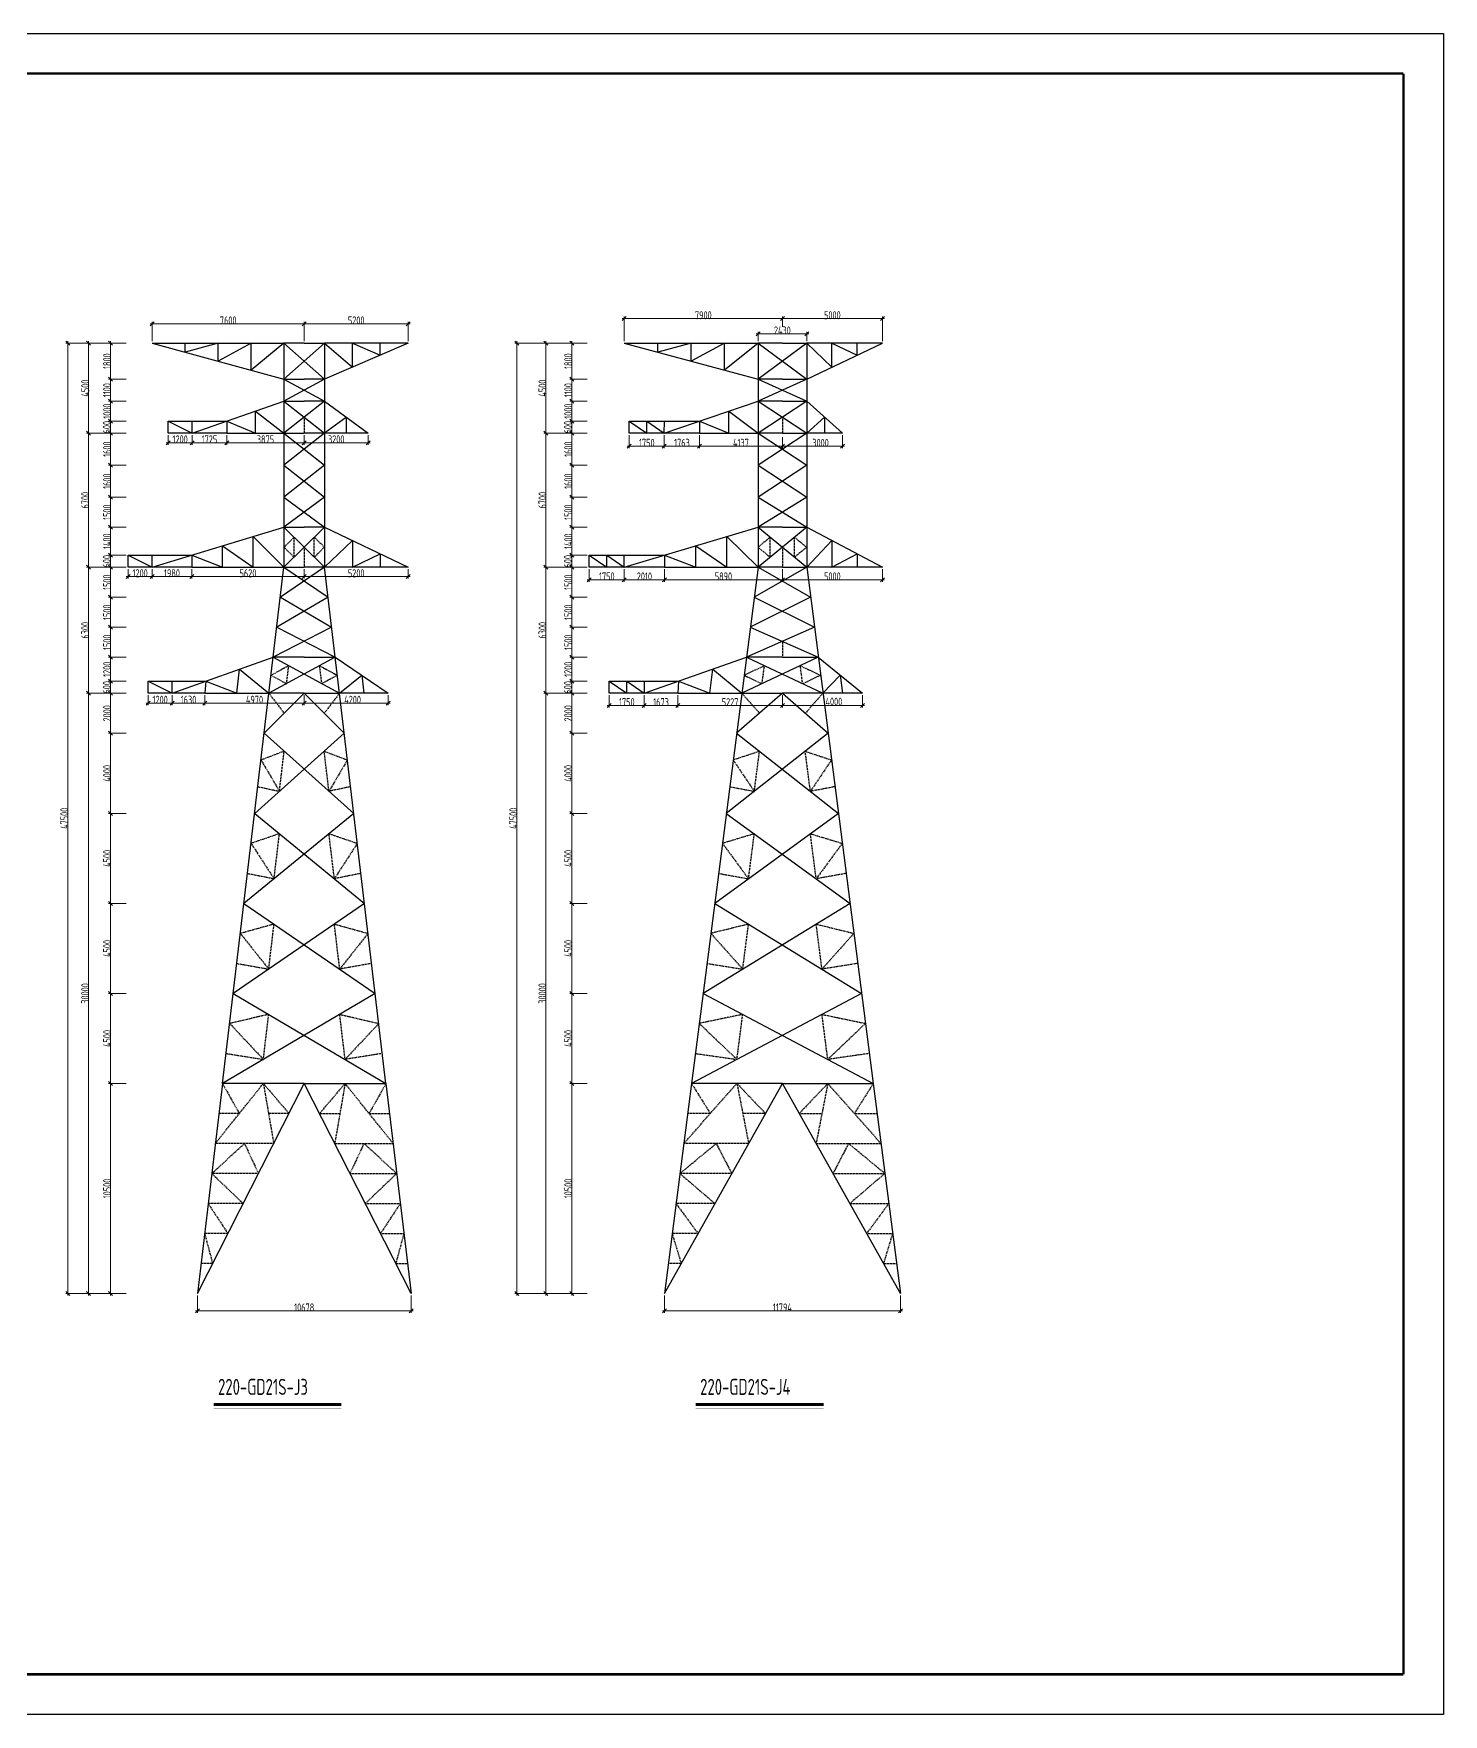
# Model space of a CAD drawing. Header units: millimetres. Extents: x 14804 to 16905, y 715 to 1142.
# Drawn here: x 15901.7 to 16254, y 718 to 1138 of the extents above; entities that cross this region are included whole.
import ezdxf

# ---------------------------------------------------------------- set-up
doc = ezdxf.new("R2010")
doc.units = ezdxf.units.MM
doc.linetypes.add('DASHED2', pattern=[0.375, 0.25, -0.125])
doc.layers.add('受力材层', color=7, linetype='Continuous')
doc.layers.add('辅助材层', color=1, linetype='DASHED2')
doc.layers.add('标注', color=7, linetype='Continuous', lineweight=0)
doc.styles.add('TSSD_Norm', font='Tssdeng.shx', dxfattribs={"width": 0.7, "bigfont": 'tssdchn.shx'})

# ---------------------------------------------------------------- blocks, each defined once
blk = doc.blocks.new('_OBLIQUE')
at = {"color": 0, "linetype": 'ByBlock'}
blk.add_line((-0.5, -0.5), (0.5, 0.5), dxfattribs=at)

msp = doc.modelspace()

# ---------------------------------------------------------------- linework, layer by layer
at = {"color": 3, "lineweight": 25}
for p, q in [((15585.76, 1137.98), (16254.01, 1137.98)), ((16254.01, 1137.98), (16254.01, 717.98)), ((16254.01, 717.98), (15585.76, 717.98))]:
    msp.add_line(p, q, dxfattribs=at)
at = {"color": 3, "lineweight": 25, "const_width": 0.6}
for points in [[(15610.76, 1127.98), (16244.01, 1127.98)], [(16244.01, 1127.98), (16244.01, 727.98)], [(16244.01, 727.98), (15610.76, 727.98)]]:
    msp.add_lwpolyline(points, dxfattribs=at)
at = {"color": 7, "linetype": 'Continuous', "const_width": 0.8}
for points in [[(15946.67, 795.41), (15978.6, 795.41)], [(16067.16, 795.41), (16099.09, 795.41)]]:
    msp.add_lwpolyline(points, dxfattribs=at)
at = {"color": 7, "const_width": 0.1}
for points in [[(15946.67, 794.41), (15978.6, 794.41)], [(16067.16, 794.41), (16099.09, 794.41)]]:
    msp.add_lwpolyline(points, dxfattribs=at)
at = {"layer": '受力材层', "color": 7}
for p, q in [((15931.3, 1060.63), (15964.25, 1060.63)), ((15931.3, 1060.63), (15964.25, 1051.63)), ((15947.78, 1060.63), (15939.54, 1058.38)), ((15939.54, 1058.38), (15939.54, 1060.63)), ((15956.02, 1060.63), (15947.78, 1056.13)), ((15947.78, 1056.13), (15947.78, 1060.63)), ((15964.25, 1060.63), (15956.02, 1053.88)), ((15956.02, 1053.88), (15956.02, 1060.63)), ((15969.3, 1060.63), (15964.25, 1060.63)), ((15964.25, 1060.63), (15964.25, 1004.63)), ((15974.35, 1060.63), (15964.25, 1051.63)), ((15964.25, 1060.63), (15974.35, 1051.63)), ((15969.3, 1060.63), (15974.35, 1060.63)), ((15974.35, 1060.63), (15974.35, 1004.63)), ((15995.3, 1060.63), (15974.35, 1060.63)), ((15995.3, 1060.63), (15974.35, 1051.63)), ((15974.35, 1060.63), (15981.34, 1054.63)), ((15981.34, 1054.63), (15981.34, 1060.63)), ((15981.34, 1060.63), (15988.32, 1057.63)), ((15988.32, 1057.63), (15988.32, 1060.63)), ((16049.3, 1060.63), (16082.73, 1060.63)), ((16049.3, 1060.63), (16082.73, 1051.63)), ((16066.02, 1060.63), (16057.66, 1058.38)), ((16057.66, 1058.38), (16057.66, 1060.63)), ((16074.37, 1060.63), (16066.02, 1056.13)), ((16066.02, 1056.13), (16066.02, 1060.63)), ((16082.73, 1060.63), (16074.37, 1053.88)), ((16074.37, 1053.88), (16074.37, 1060.63)), ((16088.8, 1060.63), (16082.73, 1060.63)), ((16082.73, 1060.63), (16082.73, 1004.63)), ((16094.88, 1060.63), (16082.73, 1051.63)), ((16082.73, 1060.63), (16094.88, 1051.63)), ((16088.8, 1060.63), (16094.88, 1060.63)), ((16094.88, 1060.63), (16094.88, 1004.63)), ((16113.8, 1060.63), (16094.88, 1060.63)), ((16094.88, 1051.63), (16113.8, 1060.63)), ((16094.88, 1060.63), (16101.19, 1054.63)), ((16101.19, 1054.63), (16101.19, 1060.63)), ((16101.19, 1060.63), (16107.5, 1057.63)), ((16107.5, 1057.63), (16107.5, 1060.63)), ((15964.25, 1051.63), (15969.3, 1051.63)), ((15964.25, 1051.63), (15974.35, 1046.13)), ((15974.35, 1051.63), (15964.25, 1046.13)), ((15974.35, 1051.63), (15969.3, 1051.63)), ((16088.8, 1051.63), (16082.73, 1051.63)), ((16082.73, 1051.63), (16094.88, 1046.13)), ((16094.88, 1051.63), (16082.73, 1046.13)), ((16088.8, 1051.63), (16094.88, 1051.63)), ((15941.3, 1038.13), (15964.25, 1046.13)), ((15964.25, 1046.13), (15969.3, 1046.13)), ((15974.35, 1046.13), (15964.25, 1038.13)), ((15964.25, 1046.13), (15974.35, 1038.13)), ((15974.35, 1046.13), (15969.3, 1046.13)), ((15974.35, 1046.13), (15985.3, 1038.13)), ((16059.3, 1038.13), (16082.73, 1046.13)), ((16088.8, 1046.13), (16082.73, 1046.13)), ((16094.88, 1046.13), (16082.73, 1038.13)), ((16082.73, 1046.13), (16094.88, 1038.13)), ((16088.8, 1046.13), (16094.88, 1046.13)), ((16094.88, 1046.13), (16103.8, 1038.13)), ((15957.09, 1038.13), (15957.09, 1043.63)), ((15957.09, 1043.63), (15964.25, 1038.13)), ((15979.83, 1042.13), (15974.35, 1038.13)), ((15979.83, 1038.13), (15979.83, 1042.13)), ((16075.42, 1038.13), (16075.42, 1043.63)), ((16075.42, 1043.63), (16082.73, 1038.13)), ((16094.88, 1038.13), (16099.34, 1042.13)), ((16099.34, 1042.13), (16099.34, 1038.13)), ((15935.3, 1038.13), (15935.3, 1041.13)), ((15935.3, 1041.13), (15949.93, 1041.13)), ((15935.3, 1041.13), (15941.3, 1038.13)), ((15941.3, 1038.13), (15935.3, 1038.13)), ((15941.3, 1038.13), (15941.3, 1041.13)), ((15949.93, 1038.13), (15941.3, 1038.13)), ((15949.93, 1041.13), (15949.93, 1038.13)), ((15949.93, 1041.13), (15957.09, 1038.13)), ((15949.93, 1038.13), (15964.25, 1038.13)), ((15964.25, 1038.13), (15969.3, 1038.13)), ((15964.25, 1038.13), (15974.35, 1030.13)), ((15974.35, 1038.13), (15964.25, 1030.13)), ((15974.35, 1038.13), (15969.3, 1038.13)), ((15985.3, 1038.13), (15974.35, 1038.13)), ((16050.55, 1041.13), (16068.12, 1041.14)), ((16050.55, 1038.13), (16050.55, 1041.13)), ((16050.55, 1041.13), (16054.93, 1038.13)), ((16059.3, 1038.13), (16050.55, 1038.13)), ((16054.93, 1038.13), (16054.93, 1041.13)), ((16054.93, 1041.13), (16059.3, 1038.13)), ((16059.3, 1038.13), (16059.34, 1041.13)), ((16068.12, 1038.13), (16059.3, 1038.13)), ((16068.12, 1041.14), (16068.12, 1038.13)), ((16068.12, 1041.14), (16075.42, 1038.13)), ((16068.12, 1038.13), (16082.73, 1038.13)), ((16088.8, 1038.13), (16082.73, 1038.13)), ((16082.73, 1038.13), (16094.88, 1030.13)), ((16094.88, 1038.13), (16082.73, 1030.13)), ((16088.8, 1038.13), (16094.88, 1038.13)), ((16103.8, 1038.13), (16094.88, 1038.13)), ((15974.35, 1030.13), (15964.25, 1022.13)), ((15964.25, 1030.13), (15974.35, 1022.13)), ((16094.88, 1030.13), (16082.73, 1022.13)), ((16082.73, 1030.13), (16094.88, 1022.13)), ((15964.25, 1022.13), (15974.35, 1014.63)), ((15974.35, 1022.13), (15964.25, 1014.63)), ((16082.73, 1022.13), (16094.88, 1014.63)), ((16094.88, 1022.13), (16082.73, 1014.63)), ((15931.3, 1004.63), (15964.25, 1014.63)), ((15956.57, 1004.63), (15956.57, 1012.29)), ((15956.57, 1012.29), (15964.25, 1004.63)), ((15964.25, 1014.63), (15969.3, 1014.63)), ((15974.35, 1014.63), (15964.25, 1004.63)), ((15964.25, 1014.63), (15974.35, 1004.63)), ((15974.35, 1014.63), (15969.3, 1014.63)), ((15974.35, 1014.63), (15995.3, 1004.63)), ((16049.3, 1004.63), (16082.73, 1014.63)), ((16074.94, 1004.63), (16074.94, 1012.3)), ((16074.94, 1012.3), (16082.73, 1004.63)), ((16088.8, 1014.63), (16082.73, 1014.63)), ((16094.88, 1014.63), (16082.73, 1004.63)), ((16082.73, 1014.63), (16094.88, 1004.63)), ((16088.8, 1014.63), (16094.88, 1014.63)), ((16094.88, 1014.63), (16113.8, 1004.63)), ((15948.89, 1004.63), (15948.89, 1009.96)), ((15948.89, 1009.96), (15956.57, 1004.63)), ((15974.35, 1004.63), (15981.34, 1011.29)), ((15981.34, 1011.29), (15981.34, 1004.63)), ((16067.15, 1004.63), (16067.15, 1009.96)), ((16067.15, 1009.96), (16074.94, 1004.63)), ((16094.88, 1004.63), (16101.19, 1011.29)), ((16101.19, 1011.29), (16101.19, 1004.63)), ((15925.3, 1004.63), (15925.3, 1007.63)), ((15925.3, 1007.63), (15941.2, 1007.63)), ((15925.3, 1007.63), (15931.3, 1004.63)), ((15931.3, 1004.63), (15925.3, 1004.63)), ((15931.3, 1004.63), (15931.3, 1007.63)), ((15941.2, 1004.63), (15931.3, 1004.63)), ((15941.2, 1007.63), (15941.2, 1004.63)), ((15941.2, 1007.63), (15948.89, 1004.63)), ((15941.2, 1004.63), (15964.25, 1004.63)), ((15948.87, 875.63), (15964.25, 1004.63)), ((15974.35, 1004.63), (15963.36, 997.13)), ((15964.25, 1004.63), (15969.3, 1004.63)), ((15964.25, 1004.63), (15975.25, 997.13)), ((15974.35, 1004.63), (15969.3, 1004.63)), ((15989.74, 875.63), (15974.35, 1004.63)), ((15995.3, 1004.63), (15974.35, 1004.63)), ((15981.34, 1004.63), (15988.32, 1007.96)), ((15988.32, 1007.96), (15988.32, 1004.63)), ((16040.55, 1004.63), (16040.55, 1007.63)), ((16040.55, 1007.63), (16059.35, 1007.63)), ((16040.55, 1007.63), (16044.93, 1004.63)), ((16049.3, 1004.63), (16040.55, 1004.63)), ((16044.93, 1004.63), (16044.93, 1007.63)), ((16044.93, 1007.63), (16049.3, 1004.63)), ((16049.3, 1004.63), (16049.3, 1007.63)), ((16059.35, 1004.63), (16049.3, 1004.63)), ((16059.35, 1007.63), (16059.35, 1004.63)), ((16059.35, 1007.63), (16067.15, 1004.63)), ((16059.35, 1004.63), (16082.73, 1004.63)), ((16082.73, 1004.63), (16066.09, 875.63)), ((16094.88, 1004.63), (16081.76, 997.13)), ((16088.8, 1004.63), (16082.73, 1004.63)), ((16082.73, 1004.63), (16095.85, 997.13)), ((16088.8, 1004.63), (16094.88, 1004.63)), ((16113.8, 1004.63), (16094.88, 1004.63)), ((16094.88, 1004.63), (16111.52, 875.63)), ((16101.19, 1004.63), (16107.5, 1007.96)), ((16107.5, 1007.96), (16107.5, 1004.63)), ((15975.25, 997.13), (15962.46, 989.63)), ((15963.36, 997.13), (15976.14, 989.63)), ((16095.85, 997.13), (16080.79, 989.63)), ((16081.76, 997.13), (16096.81, 989.63)), ((15976.14, 989.63), (15961.57, 982.13)), ((15962.46, 989.63), (15977.04, 982.13)), ((16096.81, 989.63), (16079.83, 982.13)), ((16080.79, 989.63), (16097.78, 982.13)), ((15936.3, 973.13), (15961.57, 982.13)), ((15952.47, 973.13), (15953.15, 979.13)), ((15953.15, 979.13), (15960.5, 973.13)), ((15977.04, 982.13), (15960.5, 973.13)), ((15969.3, 982.13), (15961.57, 982.13)), ((15961.57, 982.13), (15978.11, 973.13)), ((15969.3, 982.13), (15977.04, 982.13)), ((15977.04, 982.13), (15990.3, 973.13)), ((16054.3, 973.13), (16079.83, 982.13)), ((16070.67, 973.13), (16071.45, 979.17)), ((16071.45, 979.17), (16078.67, 973.13)), ((16097.78, 982.13), (16078.67, 973.13)), ((16088.8, 982.13), (16079.83, 982.13)), ((16079.83, 982.13), (16098.94, 973.13)), ((16088.8, 982.13), (16097.78, 982.13)), ((16097.78, 982.13), (16108.8, 973.13)), ((15930.3, 973.13), (15930.3, 976.13)), ((15930.3, 976.13), (15944.73, 976.13)), ((15930.3, 976.13), (15936.3, 973.13)), ((15936.3, 973.13), (15936.3, 976.13)), ((15944.73, 976.13), (15944.45, 973.13)), ((15944.73, 976.13), (15952.47, 973.13)), ((15978.11, 973.13), (15983.67, 977.63)), ((15983.67, 977.63), (15984.21, 973.13)), ((16045.55, 973.13), (16045.55, 976.13)), ((16045.55, 976.13), (16054.3, 976.13)), ((16045.55, 976.13), (16049.93, 973.13)), ((16049.93, 973.13), (16049.93, 976.13)), ((16049.93, 976.13), (16054.3, 973.13)), ((16054.3, 976.13), (16054.3, 973.13)), ((16054.3, 976.13), (16062.81, 976.13)), ((16062.81, 976.13), (16062.67, 973.13)), ((16062.81, 976.13), (16070.67, 973.13)), ((16098.94, 973.13), (16103.29, 977.63)), ((16103.29, 977.63), (16103.87, 973.13)), ((15936.3, 973.13), (15930.3, 973.13)), ((15944.45, 973.13), (15936.3, 973.13)), ((15944.45, 973.13), (15960.5, 973.13)), ((15969.3, 973.13), (15959.3, 963.13)), ((15969.3, 973.13), (15960.5, 973.13)), ((15969.3, 973.13), (15978.11, 973.13)), ((15969.3, 973.13), (15979.3, 963.13)), ((15990.3, 973.13), (15978.11, 973.13)), ((16054.3, 973.13), (16045.55, 973.13)), ((16062.67, 973.13), (16054.3, 973.13)), ((16062.67, 973.13), (16078.67, 973.13)), ((16088.8, 973.13), (16077.38, 963.13)), ((16078.67, 973.13), (16088.8, 973.13)), ((16098.94, 973.13), (16088.8, 973.13)), ((16088.8, 973.13), (16100.23, 963.13)), ((16108.8, 973.13), (16098.94, 973.13)), ((15979.3, 963.13), (15956.92, 943.13)), ((15959.3, 963.13), (15981.69, 943.13)), ((16100.23, 963.13), (16074.8, 943.13)), ((16077.38, 963.13), (16102.81, 943.13)), ((15981.69, 943.13), (15954.24, 920.63)), ((15956.92, 943.13), (15984.37, 920.63)), ((16102.81, 943.13), (16071.89, 920.63)), ((16074.8, 943.13), (16105.71, 920.63)), ((15984.37, 920.63), (15951.55, 898.13)), ((15954.24, 920.63), (15987.05, 898.13)), ((16105.71, 920.63), (16068.99, 898.13)), ((16071.89, 920.63), (16108.62, 898.13)), ((15987.05, 898.13), (15948.87, 875.63)), ((15951.55, 898.13), (15989.74, 875.63)), ((16108.62, 898.13), (16066.09, 875.63)), ((16068.99, 898.13), (16111.52, 875.63)), ((15942.61, 823.13), (15969.3, 875.63)), ((15948.87, 875.63), (15942.61, 823.13)), ((15969.3, 875.63), (15948.87, 875.63)), ((15969.3, 875.63), (15989.74, 875.63)), ((15996, 823.13), (15969.3, 875.63)), ((15989.74, 875.63), (15996, 823.13)), ((16059.32, 823.13), (16088.8, 875.63)), ((16066.09, 875.63), (16059.32, 823.13)), ((16088.8, 875.63), (16066.09, 875.63)), ((16118.29, 823.13), (16088.8, 875.63)), ((16088.8, 875.63), (16111.52, 875.63)), ((16111.52, 875.63), (16118.29, 823.13))]:
    msp.add_line(p, q, dxfattribs=at)
at = {"layer": '标注', "color": 7}
for p, q in [((16049.3, 1061.13), (16049.3, 1067.25)), ((16088.8, 1064.69), (16088.8, 1067.25)), ((16088.8, 1064.69), (16088.8, 1067.25)), ((16113.8, 1061.13), (16113.8, 1067.25)), ((15969.8, 1065.46), (15930.8, 1065.46)), ((15931.3, 1061.13), (15931.3, 1065.96)), ((15968.8, 1065.46), (15995.8, 1065.46)), ((15969.3, 1061.13), (15969.3, 1065.96)), ((15969.3, 1061.13), (15969.3, 1065.96)), ((15995.3, 1061.13), (15995.3, 1065.96)), ((16048.8, 1066.75), (16089.3, 1066.75)), ((16082.23, 1062.95), (16095.38, 1062.95)), ((16082.73, 1061.13), (16082.73, 1063.45)), ((16088.3, 1066.75), (16114.3, 1066.75)), ((16094.88, 1061.13), (16094.88, 1063.45)), ((15924.8, 1060.63), (15909.71, 1060.63)), ((15910.21, 1061.13), (15910.21, 822.63)), ((15924.8, 1060.63), (15914.91, 1060.63)), ((15915.41, 1061.13), (15915.41, 1037.63)), ((15924.8, 1060.63), (15920.4, 1060.63)), ((15920.9, 1051.13), (15920.9, 1061.13)), ((16040.05, 1060.63), (16021.93, 1060.63)), ((16022.43, 1061.13), (16022.43, 822.63)), ((16040.05, 1060.63), (16029.2, 1060.63)), ((16029.7, 1061.13), (16029.7, 1037.63)), ((16040.05, 1060.63), (16035.65, 1060.63)), ((16036.15, 1051.13), (16036.15, 1061.13)), ((15924.8, 1051.63), (15920.4, 1051.63)), ((15924.8, 1051.63), (15920.4, 1051.63)), ((15920.9, 1045.63), (15920.9, 1052.13)), ((16040.05, 1051.63), (16035.65, 1051.63)), ((16040.05, 1051.63), (16035.65, 1051.63)), ((16036.15, 1045.63), (16036.15, 1052.13)), ((15924.8, 1046.13), (15920.4, 1046.13)), ((15924.8, 1046.13), (15920.4, 1046.13)), ((15920.9, 1040.63), (15920.9, 1046.63)), ((16040.05, 1046.13), (16035.65, 1046.13)), ((16040.05, 1046.13), (16035.65, 1046.13)), ((16036.15, 1040.63), (16036.15, 1046.63)), ((15920.9, 1041.63), (15920.9, 1037.63)), ((16036.15, 1041.63), (16036.15, 1037.63)), ((15924.8, 1038.13), (15914.91, 1038.13)), ((15924.8, 1038.13), (15914.91, 1038.13)), ((15915.41, 1038.63), (15915.41, 1004.13)), ((15924.8, 1041.13), (15920.4, 1041.13)), ((15924.8, 1041.13), (15920.4, 1041.13)), ((15924.8, 1038.13), (15920.4, 1038.13)), ((15924.8, 1038.13), (15920.4, 1038.13)), ((15920.9, 1029.63), (15920.9, 1038.63)), ((15935.3, 1037.63), (15935.3, 1035.24)), ((15941.3, 1037.63), (15941.3, 1035.24)), ((15941.3, 1037.63), (15941.3, 1035.24)), ((15949.93, 1037.63), (15949.93, 1035.24)), ((15949.93, 1037.63), (15949.93, 1035.24)), ((15969.3, 1037.63), (15969.3, 1035.24)), ((15969.3, 1037.63), (15969.3, 1035.24)), ((15985.3, 1037.63), (15985.3, 1035.24)), ((16040.05, 1038.13), (16029.2, 1038.13)), ((16040.05, 1038.13), (16029.2, 1038.13)), ((16029.7, 1038.63), (16029.7, 1004.13)), ((16040.05, 1041.13), (16035.65, 1041.13)), ((16040.05, 1041.13), (16035.65, 1041.13)), ((16040.05, 1038.13), (16035.65, 1038.13)), ((16040.05, 1038.13), (16035.65, 1038.13)), ((16036.15, 1029.63), (16036.15, 1038.63)), ((16050.55, 1037.63), (16050.55, 1034.37)), ((16059.3, 1037.63), (16059.3, 1034.37)), ((16059.3, 1037.63), (16059.3, 1034.37)), ((16068.12, 1037.63), (16068.12, 1034.37)), ((16068.12, 1037.63), (16068.12, 1034.37)), ((16103.8, 1037.63), (16103.8, 1034.37)), ((15934.8, 1035.74), (15941.8, 1035.74)), ((15940.8, 1035.74), (15950.43, 1035.74)), ((15949.43, 1035.74), (15969.8, 1035.74)), ((15968.8, 1035.74), (15985.8, 1035.74)), ((16050.05, 1034.87), (16059.8, 1034.87)), ((16058.8, 1034.87), (16068.62, 1034.87)), ((16067.62, 1034.87), (16089.3, 1034.87)), ((16088.3, 1034.87), (16104.3, 1034.87)), ((16088.8, 1037.13), (16088.8, 1034.37)), ((16088.8, 1037.13), (16088.8, 1034.37)), ((15924.8, 1030.13), (15920.4, 1030.13)), ((15924.8, 1030.13), (15920.4, 1030.13)), ((15920.9, 1021.63), (15920.9, 1030.63)), ((16040.05, 1030.13), (16035.65, 1030.13)), ((16040.05, 1030.13), (16035.65, 1030.13)), ((16036.15, 1021.63), (16036.15, 1030.63)), ((15924.8, 1022.13), (15920.4, 1022.13)), ((15924.8, 1022.13), (15920.4, 1022.13)), ((15920.9, 1014.13), (15920.9, 1022.63)), ((16040.05, 1022.13), (16035.65, 1022.13)), ((16040.05, 1022.13), (16035.65, 1022.13)), ((16036.15, 1014.13), (16036.15, 1022.63)), ((15924.8, 1014.63), (15920.4, 1014.63)), ((15924.8, 1014.63), (15920.4, 1014.63)), ((15920.9, 1007.13), (15920.9, 1015.13)), ((16040.05, 1014.63), (16035.65, 1014.63)), ((16040.05, 1014.63), (16035.65, 1014.63)), ((16036.15, 1007.13), (16036.15, 1015.13)), ((15920.9, 1008.13), (15920.9, 1004.13)), ((16036.15, 1008.13), (16036.15, 1004.13)), ((15924.8, 1004.63), (15914.91, 1004.63)), ((15924.8, 1004.63), (15914.91, 1004.63)), ((15915.41, 1005.13), (15915.41, 972.63)), ((15924.8, 1007.63), (15920.4, 1007.63)), ((15924.8, 1007.63), (15920.4, 1007.63)), ((15924.8, 1004.63), (15920.4, 1004.63)), ((15924.8, 1004.63), (15920.4, 1004.63)), ((15920.9, 996.63), (15920.9, 1005.13)), ((15925.3, 1004.13), (15925.3, 1001.79)), ((15931.3, 1004.13), (15931.3, 1001.79)), ((15931.3, 1004.13), (15931.3, 1001.79)), ((15941.2, 1004.13), (15941.2, 1001.79)), ((15941.2, 1004.13), (15941.2, 1001.79)), ((15969.3, 1004.13), (15969.3, 1001.79)), ((15969.3, 1004.13), (15969.3, 1001.79)), ((15995.3, 1004.13), (15995.3, 1001.79)), ((16040.05, 1004.63), (16029.2, 1004.63)), ((16040.05, 1004.63), (16029.2, 1004.63)), ((16029.7, 1005.13), (16029.7, 972.63)), ((16040.05, 1007.63), (16035.65, 1007.63)), ((16040.05, 1007.63), (16035.65, 1007.63)), ((16040.05, 1004.63), (16035.65, 1004.63)), ((16040.05, 1004.63), (16035.65, 1004.63)), ((16036.15, 996.63), (16036.15, 1005.13)), ((16040.55, 1004.13), (16040.55, 1000.99)), ((16049.3, 1004.13), (16049.3, 1000.99)), ((16049.3, 1004.13), (16049.3, 1000.99)), ((16059.35, 1004.13), (16059.35, 1000.99)), ((16059.35, 1004.13), (16059.35, 1000.99)), ((16088.8, 1004.13), (16088.8, 1000.99)), ((16088.8, 1004.13), (16088.8, 1000.99)), ((16113.8, 1004.13), (16113.8, 1000.99)), ((15924.8, 1002.29), (15931.8, 1002.29)), ((15930.8, 1002.29), (15941.7, 1002.29)), ((15940.7, 1002.29), (15969.8, 1002.29)), ((15968.8, 1002.29), (15995.8, 1002.29)), ((16040.05, 1001.49), (16049.8, 1001.49)), ((16048.8, 1001.49), (16059.85, 1001.49)), ((16058.85, 1001.49), (16089.3, 1001.49)), ((16088.3, 1001.49), (16114.3, 1001.49)), ((15924.8, 997.13), (15920.4, 997.13)), ((15924.8, 997.13), (15920.4, 997.13)), ((15920.9, 989.13), (15920.9, 997.63)), ((16040.05, 997.13), (16035.65, 997.13)), ((16040.05, 997.13), (16035.65, 997.13)), ((16036.15, 989.13), (16036.15, 997.63)), ((15924.8, 989.63), (15920.4, 989.63)), ((15924.8, 989.63), (15920.4, 989.63)), ((15920.9, 981.63), (15920.9, 990.13)), ((16040.05, 989.63), (16035.65, 989.63)), ((16040.05, 989.63), (16035.65, 989.63)), ((16036.15, 981.63), (16036.15, 990.13)), ((15924.8, 982.13), (15920.4, 982.13)), ((15924.8, 982.13), (15920.4, 982.13)), ((15920.9, 975.63), (15920.9, 982.63)), ((16040.05, 982.13), (16035.65, 982.13)), ((16040.05, 982.13), (16035.65, 982.13)), ((16036.15, 975.63), (16036.15, 982.63)), ((15924.8, 976.13), (15920.4, 976.13)), ((15924.8, 976.13), (15920.4, 976.13)), ((15920.9, 976.63), (15920.9, 972.63)), ((16040.05, 976.13), (16035.65, 976.13)), ((16040.05, 976.13), (16035.65, 976.13)), ((16036.15, 976.63), (16036.15, 972.63)), ((15924.8, 973.13), (15914.91, 973.13)), ((15924.8, 973.13), (15914.91, 973.13)), ((15915.41, 973.63), (15915.41, 822.63)), ((15924.8, 973.13), (15920.4, 973.13)), ((15924.8, 973.13), (15920.4, 973.13)), ((15920.9, 962.63), (15920.9, 973.63)), ((15929.8, 970.67), (15936.8, 970.67)), ((15930.3, 972.63), (15930.3, 970.17)), ((15935.8, 970.67), (15944.95, 970.67)), ((15936.3, 972.63), (15936.3, 970.17)), ((15936.3, 972.63), (15936.3, 970.17)), ((15943.95, 970.67), (15969.8, 970.67)), ((15944.45, 972.63), (15944.45, 970.17)), ((15944.45, 972.63), (15944.45, 970.17)), ((15968.8, 970.67), (15990.8, 970.67)), ((15969.3, 972.63), (15969.3, 970.17)), ((15969.3, 972.63), (15969.3, 970.17)), ((15990.3, 972.63), (15990.3, 970.17)), ((16040.05, 973.13), (16029.2, 973.13)), ((16040.05, 973.13), (16029.2, 973.13)), ((16029.7, 973.63), (16029.7, 822.63)), ((16040.05, 973.13), (16035.65, 973.13)), ((16040.05, 973.13), (16035.65, 973.13)), ((16036.15, 962.63), (16036.15, 973.63)), ((16045.55, 972.63), (16045.55, 969.57)), ((16054.3, 972.63), (16054.3, 969.57)), ((16054.3, 972.63), (16054.3, 969.57)), ((16062.67, 972.63), (16062.67, 969.57)), ((16062.67, 972.63), (16062.67, 969.57)), ((16088.8, 972.63), (16088.8, 969.57)), ((16088.8, 972.63), (16088.8, 969.57)), ((16108.8, 972.63), (16108.8, 969.57)), ((16045.05, 970.07), (16054.8, 970.07)), ((16053.8, 970.07), (16063.17, 970.07)), ((16062.17, 970.07), (16089.3, 970.07)), ((16088.3, 970.07), (16109.3, 970.07)), ((15924.8, 963.13), (15920.4, 963.13)), ((15924.8, 963.13), (15920.4, 963.13)), ((15920.9, 942.63), (15920.9, 963.63)), ((16040.05, 963.13), (16035.65, 963.13)), ((16040.05, 963.13), (16035.65, 963.13)), ((16036.15, 942.63), (16036.15, 963.63)), ((15924.8, 943.13), (15920.4, 943.13)), ((15924.8, 943.13), (15920.4, 943.13)), ((15920.9, 920.13), (15920.9, 943.63)), ((16040.05, 943.13), (16035.65, 943.13)), ((16040.05, 943.13), (16035.65, 943.13)), ((16036.15, 920.13), (16036.15, 943.63)), ((15924.8, 920.63), (15920.4, 920.63)), ((15924.8, 920.63), (15920.4, 920.63)), ((15920.9, 897.63), (15920.9, 921.13)), ((16040.05, 920.63), (16035.65, 920.63)), ((16040.05, 920.63), (16035.65, 920.63)), ((16036.15, 897.63), (16036.15, 921.13)), ((15924.8, 898.13), (15920.4, 898.13)), ((15924.8, 898.13), (15920.4, 898.13)), ((15920.9, 875.13), (15920.9, 898.63)), ((16040.05, 898.13), (16035.65, 898.13)), ((16040.05, 898.13), (16035.65, 898.13)), ((16036.15, 875.13), (16036.15, 898.63)), ((15924.8, 875.63), (15920.4, 875.63)), ((15924.8, 875.63), (15920.4, 875.63)), ((15920.9, 822.63), (15920.9, 876.13)), ((16040.05, 875.63), (16035.65, 875.63)), ((16040.05, 875.63), (16035.65, 875.63)), ((16036.15, 822.63), (16036.15, 876.13)), ((15924.8, 823.13), (15909.71, 823.13)), ((15924.8, 823.13), (15914.91, 823.13)), ((15924.8, 823.13), (15920.4, 823.13)), ((15942.61, 822.63), (15942.61, 818.31)), ((15996, 822.63), (15996, 818.31)), ((16040.05, 823.13), (16021.93, 823.13)), ((16040.05, 823.13), (16029.2, 823.13)), ((16040.05, 823.13), (16035.65, 823.13)), ((16059.32, 822.63), (16059.32, 818.31)), ((16118.29, 822.63), (16118.29, 818.31)), ((15942.11, 818.81), (15996.5, 818.81)), ((16058.82, 818.81), (16118.79, 818.81))]:
    msp.add_line(p, q, dxfattribs=at)
at = {"layer": '辅助材层', "color": 7}
for p, q in [((15969.3, 1042.13), (15969.3, 1038.13)), ((16088.8, 1042.13), (16088.8, 1038.13)), ((15966.78, 1012.13), (15964.25, 1009.63)), ((15964.25, 1009.63), (15966.78, 1007.13)), ((15966.78, 1007.13), (15966.78, 1012.13)), ((15969.3, 1009.63), (15969.3, 1004.63)), ((15971.83, 1007.13), (15971.83, 1012.13)), ((15971.83, 1012.13), (15974.35, 1009.63)), ((15974.35, 1009.63), (15971.83, 1007.13)), ((16085.77, 1012.13), (16082.73, 1009.63)), ((16082.73, 1009.63), (16085.77, 1007.13)), ((16085.77, 1007.13), (16085.77, 1012.13)), ((16088.8, 1009.63), (16088.8, 1004.63)), ((16091.84, 1007.13), (16091.84, 1012.13)), ((16091.84, 1012.13), (16094.88, 1009.63)), ((16094.88, 1009.63), (16091.84, 1007.13)), ((16088.8, 986.09), (16088.8, 982.13)), ((15965.44, 980.02), (15961.03, 977.63)), ((15964.9, 975.52), (15965.44, 980.02)), ((15973.71, 975.52), (15973.17, 980.02)), ((15973.17, 980.02), (15977.57, 977.63)), ((16084.32, 980.01), (16079.25, 977.63)), ((16083.73, 975.51), (16084.32, 980.01)), ((16093.87, 975.51), (16093.29, 980.01)), ((16093.29, 980.01), (16098.36, 977.63)), ((15961.03, 977.63), (15964.9, 975.52)), ((15977.57, 977.63), (15973.71, 975.52)), ((16079.25, 977.63), (16083.73, 975.51)), ((16098.36, 977.63), (16093.87, 975.51)), ((15960.5, 973.13), (15964.3, 968.13)), ((15978.11, 973.13), (15974.3, 968.13)), ((16078.67, 973.13), (16083.09, 968.13)), ((16098.94, 973.13), (16094.52, 968.13)), ((15964.3, 958.66), (15958.51, 956.46)), ((15963.11, 948.66), (15964.3, 958.66)), ((15975.49, 948.66), (15974.3, 958.66)), ((15974.3, 958.66), (15980.1, 956.46)), ((16083.09, 958.63), (16076.52, 956.46)), ((16081.8, 948.63), (16083.09, 958.63)), ((16095.81, 948.63), (16094.52, 958.63)), ((16094.52, 958.63), (16101.09, 956.46)), ((15958.51, 956.46), (15963.11, 948.66)), ((15980.1, 956.46), (15975.49, 948.66)), ((16076.52, 956.46), (16081.8, 948.63)), ((16101.09, 956.46), (16095.81, 948.63)), ((15957.71, 949.79), (15963.11, 948.66)), ((15980.89, 949.79), (15975.49, 948.66)), ((16075.66, 949.79), (16081.8, 948.63)), ((16101.95, 949.79), (16095.81, 948.63)), ((15963.11, 938.05), (15956.02, 935.63)), ((15961.77, 926.8), (15963.11, 938.05)), ((15976.84, 926.8), (15975.49, 938.05)), ((15975.49, 938.05), (15982.58, 935.63)), ((16081.8, 938.03), (16073.83, 935.63)), ((16080.35, 926.78), (16081.8, 938.03)), ((16097.26, 926.78), (16095.81, 938.03)), ((16095.81, 938.03), (16103.78, 935.63)), ((15956.02, 935.63), (15961.77, 926.8)), ((15982.58, 935.63), (15976.84, 926.8)), ((16073.83, 935.63), (16080.35, 926.78)), ((16103.78, 935.63), (16097.26, 926.78)), ((15955.13, 928.13), (15961.77, 926.8)), ((15983.48, 928.13), (15976.84, 926.8)), ((16072.86, 928.13), (16080.35, 926.78)), ((16104.75, 928.13), (16097.26, 926.78)), ((15961.77, 915.46), (15953.34, 913.13)), ((15953.34, 913.13), (15960.43, 904.21)), ((15960.43, 904.21), (15961.77, 915.46)), ((15978.18, 904.21), (15976.84, 915.46)), ((15976.84, 915.46), (15985.26, 913.13)), ((15985.26, 913.13), (15978.18, 904.21)), ((16080.35, 915.45), (16070.93, 913.13)), ((16070.93, 913.13), (16078.9, 904.2)), ((16078.9, 904.2), (16080.35, 915.45)), ((16098.71, 904.2), (16097.26, 915.45)), ((16097.26, 915.45), (16106.68, 913.13)), ((16106.68, 913.13), (16098.71, 904.2)), ((15952.45, 905.63), (15960.43, 904.21)), ((15986.16, 905.63), (15978.18, 904.21)), ((16069.96, 905.63), (16078.9, 904.2)), ((16107.65, 905.63), (16098.71, 904.2)), ((15960.43, 892.9), (15950.66, 890.63)), ((15950.66, 890.63), (15959.09, 881.65)), ((15959.09, 881.65), (15960.43, 892.9)), ((15979.52, 881.65), (15978.18, 892.9)), ((15978.18, 892.9), (15987.95, 890.63)), ((15987.95, 890.63), (15979.52, 881.65)), ((16078.9, 892.89), (16068.02, 890.63)), ((16068.02, 890.63), (16077.45, 881.64)), ((16077.45, 881.64), (16078.9, 892.89)), ((16100.16, 881.64), (16098.71, 892.89)), ((16098.71, 892.89), (16109.58, 890.63)), ((16109.58, 890.63), (16100.16, 881.64)), ((15949.76, 883.13), (15959.09, 881.65)), ((15988.84, 883.13), (15979.52, 881.65)), ((16067.06, 883.13), (16077.45, 881.64)), ((16110.55, 883.13), (16100.16, 881.64)), ((15947.08, 860.63), (15959.09, 875.63)), ((15948.87, 875.63), (15953.08, 868.13)), ((15959.09, 875.63), (15961.68, 860.63)), ((15959.09, 875.63), (15965.49, 868.13)), ((15979.52, 875.63), (15973.12, 868.13)), ((15979.52, 875.63), (15976.93, 860.63)), ((15991.53, 860.63), (15979.52, 875.63)), ((15989.74, 875.63), (15985.52, 868.13)), ((16064.16, 860.63), (16077.45, 875.63)), ((16066.09, 875.63), (16070.8, 868.13)), ((16077.45, 875.63), (16080.38, 860.63)), ((16077.45, 875.63), (16084.59, 868.13)), ((16100.16, 875.63), (16093.02, 868.13)), ((16100.16, 875.63), (16097.23, 860.63)), ((16113.45, 860.63), (16100.16, 875.63)), ((16111.52, 875.63), (16106.81, 868.13)), ((15953.08, 868.13), (15947.97, 868.13)), ((15965.49, 868.13), (15960.38, 868.13)), ((15973.12, 868.13), (15978.22, 868.13)), ((15985.52, 868.13), (15990.63, 868.13)), ((16070.8, 868.13), (16065.12, 868.13)), ((16084.59, 868.13), (16078.91, 868.13)), ((16093.02, 868.13), (16098.69, 868.13)), ((16106.81, 868.13), (16112.48, 868.13)), ((15946.19, 853.13), (15954.38, 860.63)), ((15961.68, 860.63), (15947.08, 860.63)), ((15954.38, 860.63), (15957.86, 853.13)), ((15976.93, 860.63), (15991.53, 860.63)), ((15984.23, 860.63), (15980.74, 853.13)), ((15992.42, 853.13), (15984.23, 860.63)), ((16063.19, 853.13), (16072.27, 860.63)), ((16080.38, 860.63), (16064.16, 860.63)), ((16072.27, 860.63), (16076.17, 853.13)), ((16097.23, 860.63), (16113.45, 860.63)), ((16105.34, 860.63), (16101.44, 853.13)), ((16114.42, 853.13), (16105.34, 860.63)), ((15957.86, 853.13), (15946.19, 853.13)), ((15946.19, 853.13), (15954.05, 845.63)), ((15980.74, 853.13), (15992.42, 853.13)), ((15992.42, 853.13), (15984.56, 845.63)), ((16076.17, 853.13), (16063.19, 853.13)), ((16063.19, 853.13), (16071.96, 845.63)), ((16101.44, 853.13), (16114.42, 853.13)), ((16114.42, 853.13), (16105.65, 845.63)), ((15954.05, 845.63), (15945.29, 845.63)), ((15945.29, 845.63), (15950.23, 838.13)), ((15984.56, 845.63), (15993.31, 845.63)), ((15993.31, 845.63), (15988.37, 838.13)), ((16071.96, 845.63), (16062.22, 845.63)), ((16062.22, 845.63), (16067.74, 838.13)), ((16105.65, 845.63), (16115.39, 845.63)), ((16115.39, 845.63), (16109.86, 838.13)), ((15950.23, 838.13), (15944.4, 838.13)), ((15944.4, 838.13), (15946.42, 830.63)), ((15988.37, 838.13), (15994.21, 838.13)), ((15994.21, 838.13), (15992.18, 830.63)), ((16067.74, 838.13), (16061.25, 838.13)), ((16061.25, 838.13), (16063.53, 830.63)), ((16109.86, 838.13), (16116.35, 838.13)), ((16116.35, 838.13), (16114.08, 830.63)), ((15946.42, 830.63), (15943.5, 830.63)), ((15992.18, 830.63), (15995.1, 830.63)), ((16063.53, 830.63), (16060.29, 830.63)), ((16114.08, 830.63), (16117.32, 830.63))]:
    msp.add_line(p, q, dxfattribs=at)

# ---------------------------------------------------------------- block references
at = {"layer": '标注', "color": 7}
for p, rotation in [((16049.3, 1066.75), 180), ((16088.8, 1066.75), 180), ((15931.3, 1065.46), 180), ((15969.3, 1065.46), 180), ((16082.73, 1062.95), 180), ((15910.21, 1060.63), 90), ((15915.41, 1060.63), 90), ((15920.9, 1060.63), 90), ((16022.43, 1060.63), 90), ((16029.7, 1060.63), 90), ((16036.15, 1060.63), 90), ((15920.9, 1051.63), 90), ((15920.9, 1051.63), 270), ((16036.15, 1051.63), 90), ((16036.15, 1051.63), 270), ((15920.9, 1046.13), 90), ((15920.9, 1046.13), 270), ((16036.15, 1046.13), 90), ((16036.15, 1046.13), 270), ((15920.9, 1041.13), 270), ((15920.9, 1041.13), 90), ((16036.15, 1041.13), 270), ((16036.15, 1041.13), 90), ((15915.41, 1038.13), 270), ((15915.41, 1038.13), 90), ((15920.9, 1038.13), 90), ((15920.9, 1038.13), 270), ((16029.7, 1038.13), 270), ((16029.7, 1038.13), 90), ((16036.15, 1038.13), 90), ((16036.15, 1038.13), 270), ((15935.3, 1035.74), 180), ((15941.3, 1035.74), 180), ((15949.93, 1035.74), 180), ((15969.3, 1035.74), 180), ((16050.55, 1034.87), 180), ((16059.3, 1034.87), 180), ((16068.12, 1034.87), 180), ((16088.8, 1034.87), 180), ((15920.9, 1030.13), 90), ((15920.9, 1030.13), 270), ((16036.15, 1030.13), 90), ((16036.15, 1030.13), 270), ((15920.9, 1022.13), 90), ((15920.9, 1022.13), 270), ((16036.15, 1022.13), 90), ((16036.15, 1022.13), 270), ((15920.9, 1014.63), 90), ((15920.9, 1014.63), 270), ((16036.15, 1014.63), 90), ((16036.15, 1014.63), 270), ((15920.9, 1007.63), 270), ((15920.9, 1007.63), 90), ((16036.15, 1007.63), 270), ((16036.15, 1007.63), 90), ((15915.41, 1004.63), 270), ((15915.41, 1004.63), 90), ((15920.9, 1004.63), 90), ((15920.9, 1004.63), 270), ((16029.7, 1004.63), 270), ((16029.7, 1004.63), 90), ((16036.15, 1004.63), 90), ((16036.15, 1004.63), 270), ((15925.3, 1002.29), 180), ((15931.3, 1002.29), 180), ((15941.2, 1002.29), 180), ((15969.3, 1002.29), 180), ((16040.55, 1001.49), 180), ((16049.3, 1001.49), 180), ((16059.35, 1001.49), 180), ((16088.8, 1001.49), 180), ((15920.9, 997.13), 90), ((15920.9, 997.13), 270), ((16036.15, 997.13), 90), ((16036.15, 997.13), 270), ((15920.9, 989.63), 90), ((15920.9, 989.63), 270), ((16036.15, 989.63), 90), ((16036.15, 989.63), 270), ((15920.9, 982.13), 90), ((15920.9, 982.13), 270), ((16036.15, 982.13), 90), ((16036.15, 982.13), 270), ((15920.9, 976.13), 270), ((15920.9, 976.13), 90), ((16036.15, 976.13), 270), ((16036.15, 976.13), 90), ((15915.41, 973.13), 270), ((15915.41, 973.13), 90), ((15920.9, 973.13), 90), ((15920.9, 973.13), 270), ((15930.3, 970.67), 180), ((15936.3, 970.67), 180), ((15944.45, 970.67), 180), ((15969.3, 970.67), 180), ((16029.7, 973.13), 270), ((16029.7, 973.13), 90), ((16036.15, 973.13), 90), ((16036.15, 973.13), 270), ((16045.55, 970.07), 180), ((16054.3, 970.07), 180), ((16062.67, 970.07), 180), ((16088.8, 970.07), 180), ((15920.9, 963.13), 90), ((15920.9, 963.13), 270), ((16036.15, 963.13), 90), ((16036.15, 963.13), 270), ((15920.9, 943.13), 90), ((15920.9, 943.13), 270), ((16036.15, 943.13), 90), ((16036.15, 943.13), 270), ((15920.9, 920.63), 90), ((15920.9, 920.63), 270), ((16036.15, 920.63), 90), ((16036.15, 920.63), 270), ((15920.9, 898.13), 90), ((15920.9, 898.13), 270), ((16036.15, 898.13), 90), ((16036.15, 898.13), 270), ((15920.9, 875.63), 90), ((15920.9, 875.63), 270), ((16036.15, 875.63), 90), ((16036.15, 875.63), 270), ((15910.21, 823.13), 270), ((15915.41, 823.13), 270), ((15920.9, 823.13), 270), ((16022.43, 823.13), 270), ((16029.7, 823.13), 270), ((16036.15, 823.13), 270), ((15942.61, 818.81), 180), ((16059.32, 818.81), 180)]:
    msp.add_blockref('_OBLIQUE', p, dxfattribs=dict(at, rotation=rotation))
for p in [(16088.8, 1066.75), (16113.8, 1066.75), (15969.3, 1065.46), (15995.3, 1065.46), (16094.88, 1062.95), (15941.3, 1035.74), (15949.93, 1035.74), (15969.3, 1035.74), (15985.3, 1035.74), (16059.3, 1034.87), (16068.12, 1034.87), (16088.8, 1034.87), (16103.8, 1034.87), (15931.3, 1002.29), (15941.2, 1002.29), (15969.3, 1002.29), (15995.3, 1002.29), (16049.3, 1001.49), (16059.35, 1001.49), (16088.8, 1001.49), (16113.8, 1001.49), (15936.3, 970.67), (15944.45, 970.67), (15969.3, 970.67), (15990.3, 970.67), (16054.3, 970.07), (16062.67, 970.07), (16088.8, 970.07), (16108.8, 970.07), (15996, 818.81), (16118.29, 818.81)]:
    msp.add_blockref('_OBLIQUE', p, dxfattribs=at)

# ---------------------------------------------------------------- texts
at = {"color": 7, "style": 'TSSD_Norm', "width": 0.7}
for s, p in [('220-GD21S-J3', (15947.77, 797.82)), ('220-GD21S-J4', (16068.25, 797.82))]:
    msp.add_text(s, height=4, dxfattribs=at).set_placement(p)
at = {"layer": '标注', "color": 7, "char_height": 2, "attachment_point": 5, "style": 'TSSD_Norm'}
for s, insert in [('\\A1;7600', (15950.3, 1066.31)), ('\\A1;5200', (15982.3, 1066.31)), ('\\A1;7900', (16069.05, 1067.6)), ('\\A1;5000', (16101.3, 1067.6)), ('\\A1;2430', (16088.8, 1063.8)), ('\\A1;1200', (15938.3, 1036.59)), ('\\A1;1725', (15945.62, 1036.59)), ('\\A1;3875', (15959.62, 1036.59)), ('\\A1;3200', (15977.3, 1036.59)), ('\\A1;1750', (16054.93, 1035.72)), ('\\A1;1763', (16063.71, 1035.72)), ('\\A1;4137', (16078.46, 1035.72)), ('\\A1;3000', (16098.35, 1035.72)), ('\\A1;1200', (15928.3, 1003.14)), ('\\A1;1980', (15936.25, 1003.14)), ('\\A1;5620', (15955.25, 1003.14)), ('\\A1;5200', (15982.3, 1003.14)), ('\\A1;1750', (16044.93, 1002.34)), ('\\A1;2010', (16054.33, 1002.34)), ('\\A1;5890', (16074.08, 1002.34)), ('\\A1;5000', (16101.3, 1002.34)), ('\\A1;1200', (15933.3, 971.52)), ('\\A1;1630', (15940.38, 971.52)), ('\\A1;4970', (15956.88, 971.52)), ('\\A1;4200', (15981.4, 971.52)), ('\\A1;1750', (16049.93, 970.92)), ('\\A1;1673', (16058.49, 970.92)), ('\\A1;5227', (16075.74, 970.92)), ('\\A1;4000', (16101.68, 971.04)), ('\\A1;10678', (15969.3, 819.66)), ('\\A1;11794', (16088.8, 819.66))]:
    msp.add_mtext(s, dxfattribs=dict(at, insert=insert))
at = {"layer": '标注', "color": 7, "char_height": 2, "attachment_point": 5, "rotation": 90, "style": 'TSSD_Norm'}
for s, insert in [('\\A1;1800', (15920.05, 1056.13)), ('\\A1;1800', (16035.3, 1056.13)), ('\\A1;4500', (15914.56, 1049.38)), ('\\A1;1100', (15920.05, 1048.88)), ('\\A1;4500', (16028.85, 1049.38)), ('\\A1;1100', (16035.3, 1048.88)), ('\\A1;1000', (15920.05, 1043.63)), ('\\A1;1000', (16035.3, 1043.63)), ('\\A1;600', (15919.96, 1039.63)), ('\\A1;600', (16035.21, 1039.63)), ('\\A1;1600', (15920.05, 1034.13)), ('\\A1;1600', (16035.3, 1034.13)), ('\\A1;1600', (15920.05, 1026.13)), ('\\A1;1600', (16035.3, 1026.13)), ('\\A1;6700', (15914.56, 1021.38)), ('\\A1;6700', (16028.85, 1021.38)), ('\\A1;1500', (15920.05, 1018.38)), ('\\A1;1500', (16035.3, 1018.38)), ('\\A1;1400', (15920.05, 1011.13)), ('\\A1;1400', (16035.3, 1011.13)), ('\\A1;600', (15919.96, 1006.13)), ('\\A1;600', (16035.21, 1006.13)), ('\\A1;1500', (15920.05, 1000.88)), ('\\A1;1500', (16035.3, 1000.88)), ('\\A1;1500', (15920.05, 993.38)), ('\\A1;1500', (16035.3, 993.38)), ('\\A1;6300', (15914.56, 988.88)), ('\\A1;1500', (15920.05, 985.88)), ('\\A1;6300', (16028.85, 988.88)), ('\\A1;1500', (16035.3, 985.88)), ('\\A1;1200', (15920.05, 979.13)), ('\\A1;1200', (16035.3, 979.13)), ('\\A1;600', (15919.96, 974.63)), ('\\A1;600', (16035.21, 974.63)), ('\\A1;2000', (15920.05, 968.13)), ('\\A1;2000', (16035.3, 968.13)), ('\\A1;4000', (15920.05, 953.13)), ('\\A1;4000', (16035.3, 953.13)), ('\\A1;47500', (15909.36, 941.88)), ('\\A1;47500', (16021.58, 941.88)), ('\\A1;4500', (15920.05, 931.88)), ('\\A1;4500', (16035.3, 931.88)), ('\\A1;4500', (15920.05, 909.38)), ('\\A1;4500', (16035.3, 909.38)), ('\\A1;30000', (15914.56, 898.13)), ('\\A1;30000', (16028.85, 898.13)), ('\\A1;4500', (15920.05, 886.88)), ('\\A1;4500', (16035.3, 886.88)), ('\\A1;10500', (15920.05, 849.38)), ('\\A1;10500', (16035.3, 849.38))]:
    msp.add_mtext(s, dxfattribs=dict(at, insert=insert))

doc.saveas('drawing.dxf')
